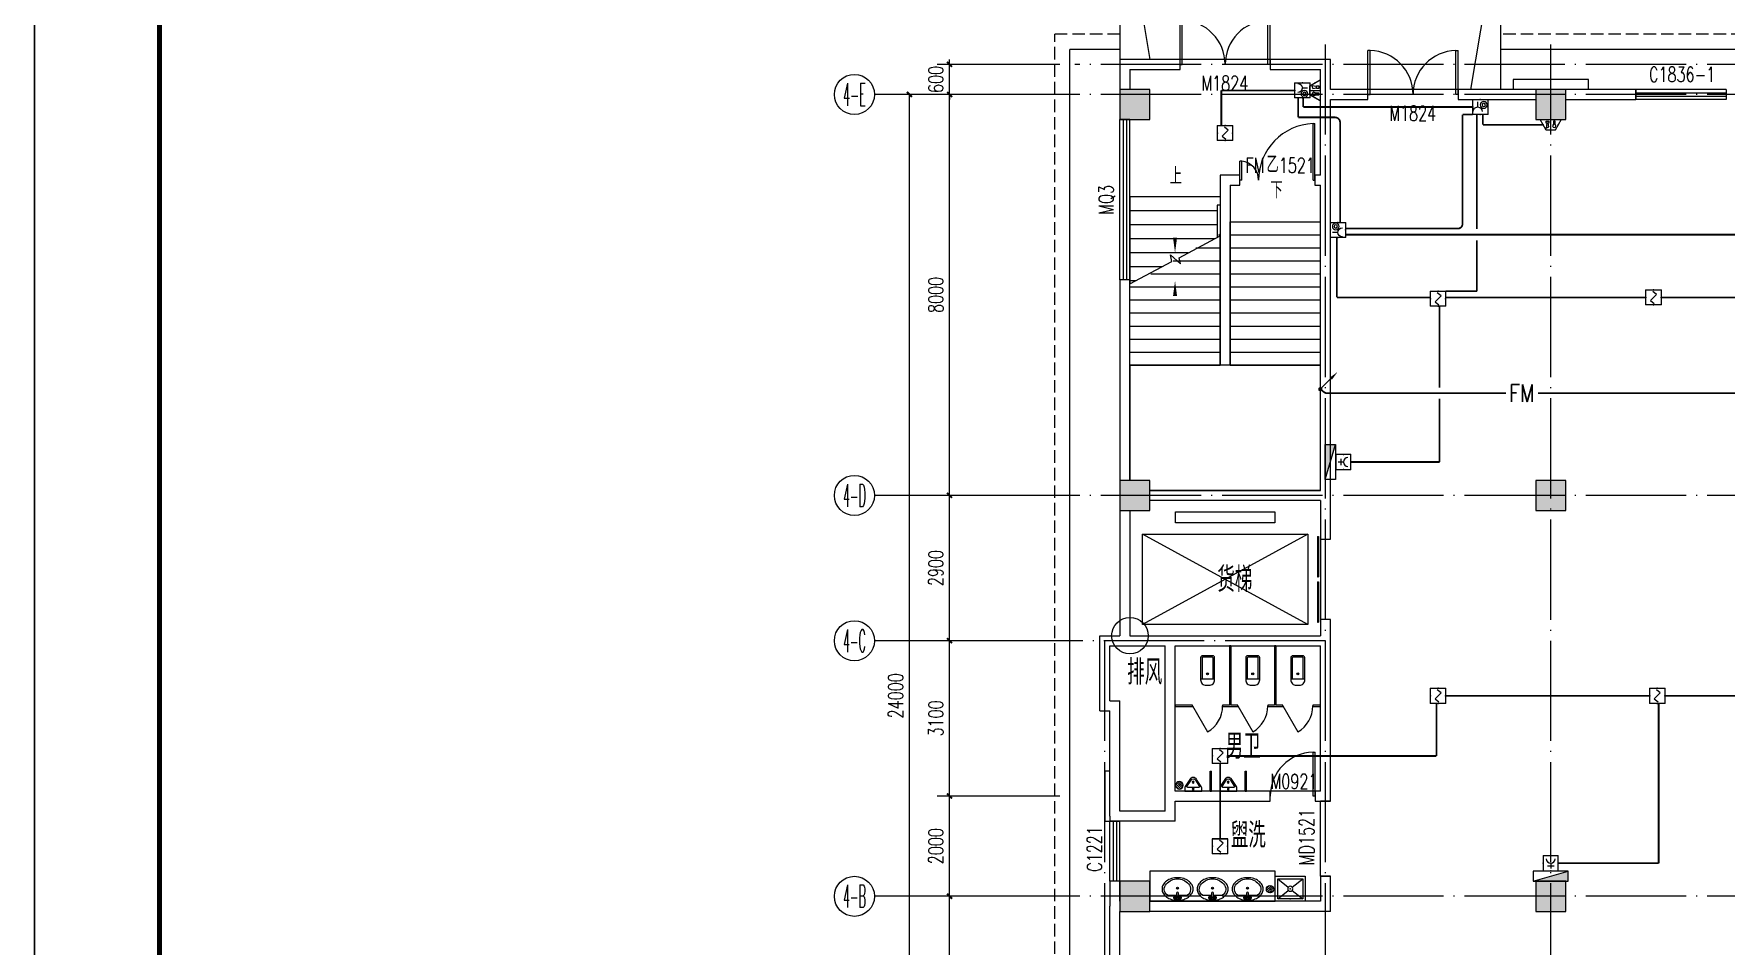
# Model space of a CAD drawing. Extents: x -124594 to 516503, y -3148 to 203159.
# Drawn here: x -2720 to 31058, y 25144 to 43348 of the extents above; entities that cross this region are included whole.
import ezdxf
from ezdxf.enums import TextEntityAlignment as Align

# ---------------------------------------------------------------- set-up
doc = ezdxf.new("R2010")
doc.units = 0
doc.header["$LTSCALE"] = 1000
doc.header["$MEASUREMENT"] = 0
doc.linetypes.add('DASH', pattern=[0.35, 0.25, -0.1])
doc.linetypes.add('DOTE', pattern=[2.42, 2, -0.2, 0.02, -0.2])
for name, color, linetype in [('AXIS', 3, 'Continuous'), ('AXIS_TEXT', 7, 'Continuous'), ('COLUMN', 9, 'Continuous'), ('DIM-消防火灾监控', 3, 'Continuous'), ('DIM_SYMB', 3, 'Continuous'), ('DOOR_FIRE', 4, 'Continuous'), ('DOOR_FIRE_TEXT', 7, 'Continuous'), ('EQUIP-消防', 3, 'Continuous'), ('EQUIP_消火栓', 7, 'Continuous'), ('J-AXIS-轴线', 1, 'DOTE'), ('J-DOOR-窗', 8, 'Continuous'), ('J-DOOR-门', 8, 'Continuous'), ('J-DRAN-地面及散水', 45, 'Continuous'), ('J-FLOR-洞口', 4, 'Continuous'), ('J-FURN-厨卫', 253, 'Continuous'), ('J-STAIR-楼梯', 142, 'Continuous'), ('J-STAIR-电梯', 142, 'Continuous'), ('J-WALL-墙体', 2, 'Continuous'), ('LATRINE', 8, 'Continuous'), ('LWIRE', 4, 'Continuous'), ('PUB_HATCH', 8, 'Continuous'), ('PUB_TEXT', 7, 'Continuous'), ('PUB_TITLE', 4, 'Continuous'), ('WALL', 2, 'Continuous'), ('WINDOW_TEXT', 7, 'Continuous'), ('WIRE-消防', 222, 'Continuous'), ('WIRE-消防火灾监控', 6, 'Continuous'), ('WIRE-消防电话', 4, 'TG_F'), ('打印框线', 7, 'Continuous'), ('标准打印框线2025-06-19-05-44', 7, 'Continuous'), ('装饰柱', 7, 'Continuous')]:
    doc.layers.add(name, color=color, linetype=linetype)
doc.layers.add('建筑底图', color=8, linetype='Continuous', lineweight=5)
doc.styles.add('_TCH_AXIS', font='COMPLEX', dxfattribs={"bigfont": 'GBCBIG'})
doc.styles.add('_TCH_DIM', font='SIMPLEX', dxfattribs={"bigfont": 'GBCBIG'})
doc.styles.add('_TCH_DIM_T3', font='SIMPLEX', dxfattribs={"width": 0.705882, "bigfont": 'GBCBIG'})
doc.styles.add('_TCH_WINDOW', font='SIMPLEX', dxfattribs={"height": 3.5, "bigfont": 'GBCBIG'})
doc.styles.add('_TEL_DIM', font='SIMPLEX', dxfattribs={"width": 0.8, "height": 3.5, "bigfont": 'HZTXT'})
doc.styles.add('COMPLEX', font='COMPLEX')
doc.styles.add('HZ', font='simplex.shx', dxfattribs={"width": 0.7, "bigfont": 'hztxt.shx'})
doc.styles.get("Standard").update_dxf_attribs({"font": 'gbenor.shx', "bigfont": 'gbcbig.shx'})
doc.styles.add('TG_LINETYPE', font='SIMPLEX', dxfattribs={"width": 0.8, "height": 3, "bigfont": 'HZTXT'})
doc.linetypes.add('TG_F', pattern='A,2,-0.4,["F",TG_LINETYPE,S=0.1,R=0,X=-0.28,Y=-0.15],0', length=2.4)
doc.dimstyles.new('_TCH_ARCH&&100', dxfattribs={"dimtxt": 297.5, "dimasz": 100, "dimexe": 250, "dimexo": 300, "dimgap": 126.25, "dimtad": 1, "dimdec": 0, "dimzin": 0, "dimdsep": 46, "dimtxsty": '_TCH_DIM_T3', "dimblk": 'ARCHTICK', "dimcen": 0.09, "dimclrt": 7, "dimazin": 2, "dimtfac": 1, "dimtdec": 0, "dimtix": 1, "dimtmove": 2, "dimatfit": 3, "dimfxl": 1, "dimtolj": 1, "dimtzin": 0, "dimarcsym": 0})

# ---------------------------------------------------------------- blocks, each defined once
blk = doc.blocks.new('$DorLib2D$00000001')
for p, q in [((0.45, 0.975), (0.5, 0.975)), ((0.45, 0), (0.45, 0.975)), ((0.5, 0), (0.5, 0.975)), ((0.5, 0), (0.45, 0))]:
    blk.add_line(p, q)
at = {"lineweight": 13}
blk.add_arc((0.475, 0), 0.975, 91.4693, 180, dxfattribs=at)
blk = doc.blocks.new('$lvtry$00000221')
at = {"color": 0}
for p, q in [((-124, -91, 0), (-43, -216, 0)), ((-116, -76, 0), (116, -76, 0)), ((43, -216, 0), (124, -91, 0))]:
    blk.add_line(p, q, dxfattribs=at)
at = {"color": 0, "elevation": 0}
blk.add_lwpolyline([(69, -231, -0.57735), (-69, -231), (-162, -88, -0.145378), (-170, -61), (-170, 0), (170, 0), (170, -61, -0.145378), (162, -88)], format="xyb", close=True, dxfattribs=at)
at = {"color": 0}
for centre, radius in [((0, -177, 0), 20), ((0, -38, 0), 17.7)]:
    blk.add_circle(centre, radius, dxfattribs=at)
for centre, radius, start, end in [((-116, -86, 0), 10, 90, 213.0863), ((0, -191, 0), 50, 210, 330), ((116, -86, 0), 10, 326.9137, 90)]:
    blk.add_arc(centre, radius, start, end, dxfattribs=at)
for p in [(0, -38, 0), (0, -177, 0)]:
    blk.add_point(p, dxfattribs=at)
blk = doc.blocks.new('$lvtry$00000171')
for p, q in [((-74, 11), (-11, 74)), ((-70, -27), (27, 70)), ((-53, -53), (53, 53)), ((-27, -70), (70, 27)), ((11, -74), (74, -11))]:
    blk.add_line(p, q)
blk.add_circle((0, 0), 75)
blk.add_point((0, 0))
blk = doc.blocks.new('_AXISO')
blk.add_circle((0, 0), 0.5)
at = {"layer": 'AXIS_TEXT', "style": 'COMPLEX', "width": 1.041667}
blk.add_attdef('A', text='', height=0.56, dxfattribs=at).set_placement((-0.25, -0.28), (0.25, -0.28), align=Align.FIT)
blk = doc.blocks.new('$TCHSYS$WIN2D')
for p, q in [((-0.5, 0.5), (0.5, 0.5)), ((-0.5, 0.5), (-0.5, -0.5)), ((0.5, 0.5), (0.5, -0.5)), ((0.5, 0.167), (-0.5, 0.167)), ((0.5, -0.167), (-0.5, -0.167)), ((-0.5, -0.5), (0.5, -0.5))]:
    blk.add_line(p, q)
blk = doc.blocks.new('$DorLib2D$00000225')
at = {"color": 0}
for p, q in [((0.475, -0.001), (0.475, 0.752)), ((0.475, 0.752), (0.5, 0.752)), ((0.5, -0.001), (0.5, 0.752)), ((-0.5, 0), (-0.5, 0.252)), ((-0.475, 0.252), (-0.5, 0.252)), ((-0.475, 0), (-0.475, 0.252)), ((-0.475, 0), (-0.5, 0)), ((0.475, -0.001), (0.5, -0.001))]:
    blk.add_line(p, q, dxfattribs=at)
for centre, radius, start, end in [((0.505, -0.002), 0.755, 92.2493, 179.7238), ((-0.501, 0.003), 0.251, 359.7899, 84.0974)]:
    blk.add_arc(centre, radius, start, end, dxfattribs=at)
blk = doc.blocks.new('$lvtry$00000191')
at = {"color": 0}
for p, q in [((-250, -50, 0), (-39, -219, 0)), ((-250, -450, 0), (-39, -281, 0)), ((39, -219, 0), (250, -50, 0)), ((39, -281, 0), (250, -450, 0))]:
    blk.add_line(p, q, dxfattribs=at)
at = {"color": 0, "elevation": 0}
for points in [[(300, -500), (300, 0), (-300, 0), (-300, -500)], [(250, -450), (250, -50), (-250, -50), (-250, -450)]]:
    blk.add_lwpolyline(points, close=True, dxfattribs=at)
at = {"color": 0}
blk.add_circle((0, -250, 0), 50, dxfattribs=at)
for p in [(0, -50, 0), (0, -250, 0)]:
    blk.add_point(p, dxfattribs=at)
blk = doc.blocks.new('$lvtry$00000196')
at = {"color": 0}
for points in [[(219, -385, 0.106486), (289, -308, 0.130324), (310, -225, 0.130324), (289, -143, 0.106486), (219, -66, 0.084172), (123, -18, 0.073176), (0, 0, 0.073176), (-123, -18, 0.084172), (-219, -66, 0.106486), (-289, -143, 0.130324), (-310, -225, 0.130324), (-289, -308, 0.106486), (-219, -385, 0.084172), (-123, -433, 0.073176), (0, -451, 0.073176), (123, -433, 0.084172)], [(-22, -44), (-17, -142, 1), (21, -142), (26, -44, 0.493794)]]:
    blk.add_lwpolyline(points, format="xyb", close=True, dxfattribs=at)
for points in [[(-218, -329, -0.467303), (-199, -103, -0.154885), (-179, -96), (-17, -96, -0.154885)], [(21, -96), (183, -96, -0.154885), (203, -103, -0.467303), (222, -329, -0.210278), (2, -430, -0.210278), (-218, -329, -0.467303)]]:
    blk.add_lwpolyline(points, format="xyb", dxfattribs=at)
for points in [[(-52, -25), (56, -25)], [(-52, -78), (-20, -78)], [(24, -78), (56, -78)]]:
    blk.add_lwpolyline(points, dxfattribs=at)
for centre, radius in [((-52, -52), 19.4), ((-52, -52), 12.6), ((2, -241), 19.7), ((2, -241), 14.7), ((56, -52), 19.4), ((56, -52), 12.6)]:
    blk.add_circle(centre, radius, dxfattribs=at)
for centre, start, end in [((-52, -52), 90, 270), ((56, -52), 270, 90)]:
    blk.add_arc(centre, 26.5, start, end, dxfattribs=at)
for p in [(2, -62), (2, -241)]:
    blk.add_point(p, dxfattribs=at)
blk = doc.blocks.new('_ArchTick')
at = {"color": 0, "linetype": 'ByBlock', "const_width": 0.4}
blk.add_lwpolyline([(-0.5, -0.5), (0.5, 0.5)], dxfattribs=at)
blk = doc.blocks.new('*D145')
at = {"layer": 'AXIS', "color": 0, "lineweight": -2, "transparency": 16777216}
for p, q in [((17758, 118791), (14508, 118791)), ((14758, 94791), (14758, 118791)), ((17758, 94791), (14508, 94791))]:
    blk.add_line(p, q, dxfattribs=at)
at = {"layer": 'Defpoints', "color": 0, "transparency": 16777216}
for p in [(14758, 118791), (18058, 118791), (18058, 94791)]:
    blk.add_point(p, dxfattribs=at)
at = {"layer": 'AXIS', "color": 0, "lineweight": -2, "transparency": 16777216, "xscale": 100, "yscale": 100, "zscale": 100}
for p, rotation in [((14758, 118791), 90), ((14758, 94791), 270)]:
    blk.add_blockref('_ArchTick', p, dxfattribs=dict(at, rotation=rotation))
at = {"layer": 'AXIS', "color": 7, "transparency": 16777216, "insert": (14483, 106791), "char_height": 297.5, "attachment_point": 5, "rotation": 90, "style": '_TCH_DIM_T3'}
blk.add_mtext('\\A1;24000', dxfattribs=at)
blk = doc.blocks.new('*D147')
at = {"layer": 'AXIS', "color": 0, "lineweight": -2, "transparency": 16777216}
for p, q in [((17758, 102791), (15308, 102791)), ((15558, 94791), (15558, 102791)), ((17758, 94791), (15308, 94791))]:
    blk.add_line(p, q, dxfattribs=at)
at = {"layer": 'Defpoints', "color": 0, "transparency": 16777216}
for p in [(15558, 102791), (18058, 102791), (18058, 94791)]:
    blk.add_point(p, dxfattribs=at)
at = {"layer": 'AXIS', "color": 0, "lineweight": -2, "transparency": 16777216, "xscale": 100, "yscale": 100, "zscale": 100}
for p, rotation in [((15558, 102791), 90), ((15558, 94791), 270)]:
    blk.add_blockref('_ArchTick', p, dxfattribs=dict(at, rotation=rotation))
at = {"layer": 'AXIS', "color": 7, "transparency": 16777216, "insert": (15283, 98791), "char_height": 297.5, "attachment_point": 5, "rotation": 90, "style": '_TCH_DIM_T3'}
blk.add_mtext('\\A1;8000', dxfattribs=at)
blk = doc.blocks.new('*D148')
at = {"layer": 'AXIS', "color": 0, "lineweight": -2, "transparency": 16777216}
for p, q in [((17758, 104791), (15308, 104791)), ((15558, 102791), (15558, 104791)), ((17758, 102791), (15308, 102791))]:
    blk.add_line(p, q, dxfattribs=at)
at = {"layer": 'Defpoints', "color": 0, "transparency": 16777216}
for p in [(15558, 104791), (18058, 104791), (18058, 102791)]:
    blk.add_point(p, dxfattribs=at)
at = {"layer": 'AXIS', "color": 0, "lineweight": -2, "transparency": 16777216, "xscale": 100, "yscale": 100, "zscale": 100}
for p, rotation in [((15558, 104791), 90), ((15558, 102791), 270)]:
    blk.add_blockref('_ArchTick', p, dxfattribs=dict(at, rotation=rotation))
at = {"layer": 'AXIS', "color": 7, "transparency": 16777216, "insert": (15283, 103791), "char_height": 297.5, "attachment_point": 5, "rotation": 90, "style": '_TCH_DIM_T3'}
blk.add_mtext('\\A1;2000', dxfattribs=at)
blk = doc.blocks.new('*D149')
at = {"layer": 'AXIS', "color": 0, "lineweight": -2, "transparency": 16777216}
for p, q in [((17758, 107891), (15308, 107891)), ((15558, 104791), (15558, 107891)), ((17758, 104791), (15308, 104791))]:
    blk.add_line(p, q, dxfattribs=at)
at = {"layer": 'Defpoints', "color": 0, "transparency": 16777216}
for p in [(15558, 107891), (18058, 107891), (18058, 104791)]:
    blk.add_point(p, dxfattribs=at)
at = {"layer": 'AXIS', "color": 0, "lineweight": -2, "transparency": 16777216, "xscale": 100, "yscale": 100, "zscale": 100}
for p, rotation in [((15558, 107891), 90), ((15558, 104791), 270)]:
    blk.add_blockref('_ArchTick', p, dxfattribs=dict(at, rotation=rotation))
at = {"layer": 'AXIS', "color": 7, "transparency": 16777216, "insert": (15283, 106341), "char_height": 297.5, "attachment_point": 5, "rotation": 90, "style": '_TCH_DIM_T3'}
blk.add_mtext('\\A1;3100', dxfattribs=at)
blk = doc.blocks.new('*D150')
at = {"layer": 'AXIS', "color": 0, "lineweight": -2, "transparency": 16777216}
for p, q in [((17758, 110791), (15308, 110791)), ((15558, 107891), (15558, 110791)), ((17758, 107891), (15308, 107891))]:
    blk.add_line(p, q, dxfattribs=at)
at = {"layer": 'Defpoints', "color": 0, "transparency": 16777216}
for p in [(15558, 110791), (18058, 110791), (18058, 107891)]:
    blk.add_point(p, dxfattribs=at)
at = {"layer": 'AXIS', "color": 0, "lineweight": -2, "transparency": 16777216, "xscale": 100, "yscale": 100, "zscale": 100}
for p, rotation in [((15558, 110791), 90), ((15558, 107891), 270)]:
    blk.add_blockref('_ArchTick', p, dxfattribs=dict(at, rotation=rotation))
at = {"layer": 'AXIS', "color": 7, "transparency": 16777216, "insert": (15283, 109341), "char_height": 297.5, "attachment_point": 5, "rotation": 90, "style": '_TCH_DIM_T3'}
blk.add_mtext('\\A1;2900', dxfattribs=at)
blk = doc.blocks.new('*D151')
at = {"layer": 'AXIS', "color": 0, "lineweight": -2, "transparency": 16777216}
for p, q in [((17758, 118791), (15308, 118791)), ((15558, 110791), (15558, 118791)), ((17758, 110791), (15308, 110791))]:
    blk.add_line(p, q, dxfattribs=at)
at = {"layer": 'Defpoints', "color": 0, "transparency": 16777216}
for p in [(15558, 118791), (18058, 118791), (18058, 110791)]:
    blk.add_point(p, dxfattribs=at)
at = {"layer": 'AXIS', "color": 0, "lineweight": -2, "transparency": 16777216, "xscale": 100, "yscale": 100, "zscale": 100}
for p, rotation in [((15558, 118791), 90), ((15558, 110791), 270)]:
    blk.add_blockref('_ArchTick', p, dxfattribs=dict(at, rotation=rotation))
at = {"layer": 'AXIS', "color": 7, "transparency": 16777216, "insert": (15283, 114791), "char_height": 297.5, "attachment_point": 5, "rotation": 90, "style": '_TCH_DIM_T3'}
blk.add_mtext('\\A1;8000', dxfattribs=at)
blk = doc.blocks.new('*D152')
at = {"layer": 'AXIS', "color": 0, "lineweight": -2, "transparency": 16777216}
for p, q in [((17758, 119391), (15308, 119391)), ((15558, 119391), (15558, 119491)), ((15558, 118791), (15558, 119391)), ((17758, 118791), (15308, 118791)), ((15558, 118791), (15558, 118691))]:
    blk.add_line(p, q, dxfattribs=at)
at = {"layer": 'Defpoints', "color": 0, "transparency": 16777216}
for p in [(15558, 119391), (18058, 119391), (18058, 118791)]:
    blk.add_point(p, dxfattribs=at)
at = {"layer": 'AXIS', "color": 0, "lineweight": -2, "transparency": 16777216, "xscale": 100, "yscale": 100, "zscale": 100}
for p, rotation in [((15558, 119391), 270), ((15558, 118791), 90)]:
    blk.add_blockref('_ArchTick', p, dxfattribs=dict(at, rotation=rotation))
at = {"layer": 'AXIS', "color": 7, "transparency": 16777216, "insert": (15283, 119091), "char_height": 297.5, "attachment_point": 5, "rotation": 90, "style": '_TCH_DIM_T3'}
blk.add_mtext('\\A1;600', dxfattribs=at)
blk = doc.blocks.new('_FZH')
blk.add_lwpolyline([(-0.5, -0.5), (0.5, -0.5), (0.5, 0.5), (-0.5, 0.5)], close=True)
at = {"layer": 'PUB_HATCH'}
blk.add_solid([(-0.5, -0.5), (0.5, -0.5), (-0.5, 0.5), (0.5, 0.5)], dxfattribs=at)
blk = doc.blocks.new('$DorLib2D$00000002')
for p, q in [((-0.5, 0), (-0.5, 0.4875)), ((-0.475, 0.4875), (-0.5, 0.4875)), ((-0.475, 0), (-0.475, 0.4875)), ((0.475, 0), (0.475, 0.4875)), ((0.475, 0.4875), (0.5, 0.4875)), ((0.5, 0), (0.5, 0.4875)), ((-0.5, 0), (-0.475, 0)), ((0.5, 0), (0.475, 0))]:
    blk.add_line(p, q)
at = {"lineweight": 13}
for centre, start, end in [((-0.4875, 0), 0, 88.53072), ((0.4875, 0), 91.46928, 180)]:
    blk.add_arc(centre, 0.4875, start, end, dxfattribs=at)
blk = doc.blocks.new('$DORLIB2D$00000127')
at = {"color": 0}
for points in [[(-0.533, 0.795), (-0.533, 0.69)], [(-0.033, 0.795), (-0.533, 0.795)], [(-0.033, 0.69), (-0.533, 0.69)], [(-0.033, 0.795), (-0.033, 0.69)], [(0.533, 0.795), (0.033, 0.795)], [(0.033, 0.795), (0.033, 0.69)], [(0.533, 0.69), (0.033, 0.69)], [(0.533, 0.795), (0.533, 0.69)], [(0.5, 0.5), (-0.5, 0.5)]]:
    blk.add_lwpolyline(points, dxfattribs=at)
blk = doc.blocks.new('$lvtry$00000202')
at = {"color": 0}
for p, q in [((-110, -40, 0), (-110, -470, 0)), ((100, -30, 0), (-100, -30, 0)), ((110, -470, 0), (110, -40, 0)), ((140, -470, 0), (-140, -470, 0))]:
    blk.add_line(p, q, dxfattribs=at)
at = {"color": 0, "elevation": 0}
blk.add_lwpolyline([(140, -40, 0.414214), (100, 0), (-100, 0, 0.414214), (-140, -40), (-140, -480, 0.414214), (-30, -590), (30, -590, 0.414214), (140, -480)], format="xyb", close=True, dxfattribs=at)
at = {"color": 0}
blk.add_circle((0, -359, 0), 20, dxfattribs=at)
for centre, start, end in [((-100, -40, 0), 90, 180), ((100, -40, 0), 0, 90)]:
    blk.add_arc(centre, 10, start, end, dxfattribs=at)
for p in [(0, 0, 0), (0, -359, 0)]:
    blk.add_point(p, dxfattribs=at)
blk = doc.blocks.new('$TCHSYS$APDOOR2D')
blk.add_line((0.5, 0), (0, 0.866))
at = {"lineweight": 13}
blk.add_arc((0.5, 0), 1, 120, 180, dxfattribs=at)
blk = doc.blocks.new('$Equip$00002649')
for p, q in [((-0.5, 0.5), (-0.5, -0.5)), ((0.5, 0.5), (-0.5, 0.5)), ((-0.2, 0.2), (0.05, 0.4)), ((0, 0), (-0.2, 0.2)), ((0, 0), (0.2, -0.2)), ((0.5, -0.5), (0.5, 0.5)), ((-0.5, -0.5), (0.5, -0.5)), ((0.2, -0.2), (-0.05, -0.4))]:
    blk.add_line(p, q)
at = {"const_width": 0.0667}
blk.add_lwpolyline([(-0.5, 0.5), (0.5, 0.5), (0.5, -0.5), (-0.5, -0.5), (-0.5, 0.5), (0.5, 0.5)], dxfattribs=at)
for p in [(-0.5, 0), (0, 0.5), (0.5, 0), (0, -0.5)]:
    blk.add_point(p)
at = {"color": 7, "flags": 1}
for tag, height, p in [('A', 0.00002, (0, 0)), ('B', 0.4, (0.76, -0.21))]:
    blk.add_attdef(tag, text='', height=height, dxfattribs=at).set_placement(p, align=Align.MIDDLE_CENTER)
blk = doc.blocks.new('$equip$00002679')
for p, q in [((-0.3, 0.7), (-0.7, 0)), ((-0.7, 0), (0.7, 0)), ((0.3, 0.7), (-0.3, 0.7)), ((0.3, 0.7), (-0.3, 0.7)), ((-0.26, 0.25), (-0.3, 0.57)), ((-0.3, 0.57), (-0.13, 0.49)), ((-0.3, 0.25), (-0.3, 0.11)), ((-0.13, 0.25), (-0.3, 0.25)), ((-0.3, 0.11), (-0.13, 0.11)), ((-0.13, 0.49), (-0.17, 0.25)), ((-0.13, 0.11), (-0.13, 0.25)), ((0, 0.7), (0, 0)), ((0.17, 0.11), (0.17, 0.34)), ((0.29, 0.11), (0.17, 0.11)), ((0.29, 0.34), (0.29, 0.11)), ((0.7, 0), (0.3, 0.7))]:
    blk.add_line(p, q)
at = {"const_width": 0.0667}
blk.add_lwpolyline([(-0.3, 0.7), (0.3, 0.7), (0.7, 0), (-0.7, 0), (-0.3, 0.7), (0.3, 0.7)], dxfattribs=at)
blk.add_lwpolyline([(-0.3, 0.7), (0.3, 0.7), (0.7, 0), (-0.7, 0), (-0.3, 0.7), (0.3, 0.7)], dxfattribs=at)
blk.add_circle((0.23, 0.43), 0.111)
for p in [(-0.5, 0.35), (0, 0.7), (0, 0), (0.5, 0.35)]:
    blk.add_point(p)
at = {"color": 7, "flags": 1}
for tag, height, p in [('A', 0.00002, (0, 0)), ('B', 0.4, (0.96, 0.3))]:
    blk.add_attdef(tag, text='', height=height, dxfattribs=at).set_placement(p, align=Align.MIDDLE_CENTER)
blk = doc.blocks.new('$equip$00002655')
for p, q in [((-0.5, 1), (-0.5, 0)), ((0.5, 1), (-0.5, 1)), ((-0.5, 0), (0.5, 0)), ((-0.17, 0.5), (-0.17, 0.15)), ((0.5, 0), (0.5, 1))]:
    blk.add_line(p, q)
at = {"const_width": 0.0667}
blk.add_lwpolyline([(-0.5, 1), (0.5, 1), (0.5, 0), (-0.5, 0), (-0.5, 1), (0.5, 1)], dxfattribs=at)
for radius in [0.226, 0.113]:
    blk.add_circle((0.23, 0.36), radius)
blk.add_arc((-0.17, 0.8), 0.3, 180, 0)
for p in [(-0.5, 0.5), (0, 1), (0, 0), (0.5, 0.5)]:
    blk.add_point(p)
at = {"color": 7, "flags": 1}
for tag, height, p in [('A', 0.00002, (0, 0)), ('B', 0.4, (0.76, 0.29))]:
    blk.add_attdef(tag, text='', height=height, dxfattribs=at).set_placement(p, align=Align.MIDDLE_CENTER)
blk = doc.blocks.new('$equip$00002656')
for p, q in [((-0.5, 1), (-0.5, 0)), ((0.5, 1), (-0.5, 1)), ((-0.5, 0), (0.5, 0)), ((-0.22, 0.33), (0.22, 0.33)), ((0, 0.5), (0, 0.15)), ((0.5, 0), (0.5, 1))]:
    blk.add_line(p, q)
at = {"const_width": 0.0667}
blk.add_lwpolyline([(-0.5, 1), (0.5, 1), (0.5, 0), (-0.5, 0), (-0.5, 1), (0.5, 1)], dxfattribs=at)
blk.add_arc((0, 0.8), 0.3, 180, 0)
for p in [(-0.5, 0.5), (0, 1), (0, 0), (0.5, 0.5)]:
    blk.add_point(p)
at = {"color": 7, "flags": 1}
for tag, height, p in [('A', 0.00002, (0, 0)), ('B', 0.4, (0.76, 0.29))]:
    blk.add_attdef(tag, text='', height=height, dxfattribs=at).set_placement(p, align=Align.MIDDLE_CENTER)
blk = doc.blocks.new('$TelecSys$00000079')
for p, q in [((0.7, 0.7), (0, 0)), ((0.1, 0.1), (0.1, 0.1)), ((-0.1, -0.1), (-0.1, -0.1))]:
    blk.add_line(p, q)
at = {"const_width": 0.142}
blk.add_lwpolyline([(-0.07, 0, 1), (0.07, 0, 1)], format="xyb", close=True, dxfattribs=at)
blk.add_solid([(0.63, 0.77), (0.77, 0.63), (1.15, 1.15)])
at = {"width": 0.8, "flags": 9}
blk.add_attdef('A', (0, 0), '', height=0.00002, dxfattribs=at)
blk = doc.blocks.new('$TwtSys$00000434')
for p, q in [((-0.5, 0.5), (-0.5, -0.5)), ((-0.5, -0.5), (0.5, 0.5)), ((0.5, 0.5), (-0.5, 0.5)), ((0.5, -0.5), (0.5, 0.5)), ((-0.5, -0.5), (0.5, -0.5))]:
    blk.add_line(p, q)
blk.add_solid([(0.5, -0.5), (0.5, 0.5), (-0.5, -0.5)])
blk = doc.blocks.new('DFDFFSDVG')
at = {"layer": 'AXIS', "color": 8}
for p, q in [((18058.3, 118790.8), (14058.3, 118790.8)), ((18058.3, 110790.8), (14058.3, 110790.8)), ((18058.3, 107890.8), (14058.3, 107890.8)), ((18058.3, 102790.8), (14058.3, 102790.8))]:
    blk.add_line(p, q, dxfattribs=at)
at = {"layer": 'DIM_SYMB', "color": 8}
for points in [[(20058.3, 116890.8, 0, 0, 0), (20058.3, 115630.8, 0, 80, 0), (20058.3, 115930.8, 0, 0, 0)], [(22058.3, 116610.8, 0, 0, 0), (22058.3, 112140.8, 0, 0, 0), (20058.3, 112140.8, 0, 0, 0), (20058.3, 115070.8, 0, 80, 0), (20058.3, 114770.8, 0, 0, 0)]]:
    blk.add_lwpolyline(points, format="xyseb", dxfattribs=at)
at = {"layer": 'J-AXIS-轴线', "color": 8}
for p, q in [((23058.3, 93790.8), (23058.3, 119790.8)), ((27558.3, 93790.8), (27558.3, 119790.8)), ((66558.3, 119390.8), (18058.3, 119390.8)), ((66558.3, 118790.8), (18058.3, 118790.8)), ((66558.3, 110790.8), (18058.3, 110790.8)), ((23058.3, 107890.8), (18058.3, 107890.8)), ((18658.3, 93790.8), (18658.3, 107890.8)), ((66558.3, 102790.8), (18058.3, 102790.8))]:
    blk.add_line(p, q, dxfattribs=at)
at = {"layer": 'J-DOOR-门', "color": 8}
for p, q in [((21958.3, 119490.8), (20158.3, 119490.8)), ((25708.3, 118890.8), (23908.3, 118890.8)), ((22858.3, 104890.8), (21958.3, 104890.8))]:
    blk.add_line(p, q, dxfattribs=at)
at = {"layer": 'J-DRAN-地面及散水', "color": 8, "linetype": 'DASH'}
for points in [[(67158.3, 119990.8), (67158.3, 93590.8), (17658.3, 93590.8), (17658.3, 119990.8)], [(18958.3, 119990.8), (17658.3, 119990.8)], [(53808.3, 119990.8), (26558.3, 119990.8)]]:
    blk.add_lwpolyline(points, dxfattribs=at)
at = {"layer": 'J-DRAN-地面及散水', "color": 8}
for points in [[(66858.3, 119690.8), (66858.3, 93890.8), (17958.3, 93890.8), (17958.3, 119690.8)], [(18958.3, 119690.8), (17958.3, 119690.8)], [(53808.3, 119690.8), (26558.3, 119690.8)]]:
    blk.add_lwpolyline(points, dxfattribs=at)
at = {"layer": 'J-FLOR-洞口', "color": 8, "linetype": 'DASH'}
for p, q in [((23158.3, 104690.8), (22958.3, 104690.8)), ((22958.3, 103190.8), (23158.3, 103190.8))]:
    blk.add_line(p, q, dxfattribs=at)
at = {"layer": 'J-FLOR-洞口', "color": 8}
blk.add_line((22958.3, 103190.8), (22958.3, 104690.8), dxfattribs=at)
at = {"layer": 'J-FURN-厨卫', "color": 8}
blk.add_lwpolyline([(19558.3, 102690.8), (22058.3, 102690.8), (22058.3, 103290.8), (19558.3, 103290.8)], close=True, dxfattribs=at)
at = {"layer": 'J-STAIR-楼梯', "color": 8}
for p, q in [((19158.3, 116750.8), (19158.3, 115011.1)), ((20958.3, 116750.8), (19158.3, 116750.8)), ((20898.3, 116580.8), (20898.3, 115938.5)), ((20958.3, 116580.8), (20898.3, 116580.8)), ((20958.3, 116750.8), (20958.3, 116580.8)), ((20958.3, 116580.8), (20958.3, 115970.4)), ((20958.3, 116580.8), (20958.3, 115970.4)), ((20898.3, 116470.8), (19158.3, 116470.8)), ((21158.3, 113390.8), (21158.3, 116250.8)), ((21158.3, 116250.8), (22958.3, 116250.8)), ((22958.3, 113390.8), (22958.3, 116250.8)), ((20898.3, 116190.8), (19158.3, 116190.8)), ((20846.4, 115910.8), (19158.3, 115910.8)), ((20137.6, 115533), (20958.3, 115970.4)), ((20924.4, 115990.8), (20958.3, 115990.8)), ((20958.3, 113390.8), (20958.3, 116010.4)), ((21158.3, 115990.8), (22958.3, 115990.8)), ((20321, 115630.8), (19158.3, 115630.8)), ((19996.7, 115457.9), (19966.2, 115589.4)), ((19966.2, 115589.4), (20166.2, 115409.6)), ((20166.2, 115409.6), (20137.6, 115533)), ((20474, 115730.8), (20958.3, 115730.8)), ((21158.3, 115730.8), (22958.3, 115730.8)), ((19158.3, 115011.1), (19996.7, 115457.9)), ((19795.6, 115350.8), (19158.3, 115350.8)), ((19573.4, 115210.8), (20958.3, 115210.8)), ((20023.7, 115470.8), (20958.3, 115470.8)), ((21158.3, 115470.8), (22958.3, 115470.8)), ((21158.3, 115210.8), (22958.3, 115210.8)), ((19270.2, 115070.8), (19158.3, 115070.8)), ((19158.3, 113390.8), (19158.3, 114971.2)), ((19158.3, 114950.8), (20958.3, 114950.8)), ((21158.3, 114950.8), (22958.3, 114950.8)), ((19158.3, 114690.8), (20958.3, 114690.8)), ((21158.3, 114690.8), (22958.3, 114690.8)), ((19158.3, 114430.8), (20958.3, 114430.8)), ((19158.3, 114170.8), (20958.3, 114170.8)), ((21158.3, 114430.8), (22958.3, 114430.8)), ((21158.3, 114170.8), (22958.3, 114170.8)), ((19158.3, 113910.8), (20958.3, 113910.8)), ((21158.3, 113910.8), (22958.3, 113910.8)), ((19158.3, 113650.8), (20958.3, 113650.8)), ((21158.3, 113650.8), (22958.3, 113650.8)), ((19158.3, 113390.8), (20958.3, 113390.8)), ((22958.3, 113390.8), (19158.3, 113390.8)), ((19158.3, 113390.8), (19158.3, 111090.8)), ((21158.3, 113390.8), (22958.3, 113390.8)), ((22958.3, 110890.8), (22958.3, 113390.8)), ((19558.3, 110890.8), (22958.3, 110890.8))]:
    blk.add_line(p, q, dxfattribs=at)
for points in [[(26558.3, 118890.8), (26558.3, 122490.8), (19058.3, 122490.8), (18958.3, 122490.8), (18958.3, 119490.8)], [(19058.3, 122490.8), (19558.3, 119490.8)], [(26558.3, 122490.8), (25958.3, 118890.8)]]:
    blk.add_lwpolyline(points, dxfattribs=at)
at = {"layer": 'J-STAIR-电梯', "color": 8}
for p, q in [((20068.3, 110240.8), (20068.3, 110465.8)), ((20068.3, 110465.8), (22048.3, 110465.8)), ((22048.3, 110465.8), (22048.3, 110240.8)), ((22048.3, 110240.8), (20068.3, 110240.8)), ((22708.3, 108215.8), (19408.3, 110015.8)), ((19408.3, 108215.8), (19408.3, 110015.8)), ((19408.3, 110015.8), (22708.3, 110015.8)), ((22708.3, 110015.8), (19408.3, 108215.8)), ((22708.3, 110015.8), (22708.3, 108215.8)), ((22708.3, 108215.8), (19408.3, 108215.8))]:
    blk.add_line(p, q, dxfattribs=at)
at = {"layer": 'J-WALL-墙体', "color": 8}
for p, q in [((20158.3, 119490.8), (18958.3, 119490.8)), ((18958.3, 119490.8), (18958.3, 118890.8)), ((19158.3, 119290.8), (20158.3, 119290.8)), ((19158.3, 119290.8), (19158.3, 118890.8)), ((20158.3, 119290.8), (20158.3, 119490.8)), ((23158.3, 119490.8), (21958.3, 119490.8)), ((21958.3, 119490.8), (21958.3, 119290.8)), ((21958.3, 119290.8), (22958.3, 119290.8)), ((22958.3, 118790.8), (22958.3, 119290.8)), ((23158.3, 118890.8), (23158.3, 119490.8)), ((22958.3, 117180.8), (22958.3, 118790.8)), ((23908.3, 118890.8), (23158.3, 118890.8)), ((23158.3, 117080.8), (23158.3, 118690.8)), ((23158.3, 118690.8), (23908.3, 118690.8)), ((23908.3, 118690.8), (23908.3, 118890.8)), ((27258.3, 118890.8), (25708.3, 118890.8)), ((25708.3, 118890.8), (25708.3, 118690.8)), ((25708.3, 118690.8), (27258.3, 118690.8)), ((29258.3, 118890.8), (27858.3, 118890.8)), ((27858.3, 118690.8), (29258.3, 118690.8)), ((29258.3, 118690.8), (29258.3, 118890.8)), ((22958.3, 110890.8), (22958.3, 116980.8)), ((23158.3, 110790.8), (23158.3, 117080.8)), ((19158.3, 115090.8), (18958.3, 115090.8)), ((18958.3, 115090.8), (18958.3, 111090.8)), ((19158.3, 111090.8), (19158.3, 115090.8)), ((22958.3, 110890.8), (19558.3, 110890.8)), ((18958.3, 110490.8), (18958.3, 107990.8)), ((19158.3, 110490.8), (19158.3, 107990.8)), ((22958.3, 110690.8), (19558.3, 110690.8)), ((22958.3, 110690.8), (22958.3, 109915.8)), ((23158.3, 109915.8), (23158.3, 110790.8)), ((22958.3, 109915.8), (23158.3, 109915.8)), ((23158.3, 108315.8), (22958.3, 108315.8)), ((22958.3, 108315.8), (22958.3, 107990.8)), ((23158.3, 107890.8), (23158.3, 108315.8)), ((18558.3, 107990.8), (18958.3, 107990.8)), ((18558.3, 106490.8), (18558.3, 107990.8)), ((18758.3, 107790.8), (19058.3, 107790.8)), ((18758.3, 106690.8), (18758.3, 107790.8)), ((19058.3, 107790.8), (19858.3, 107790.8)), ((19158.3, 107990.8), (19958.3, 107990.8)), ((19858.3, 104790.8), (19858.3, 107790.8)), ((19958.3, 107990.8), (22958.3, 107990.8)), ((20058.3, 104890.8), (20058.3, 107790.8)), ((20058.3, 107790.8), (22958.3, 107790.8)), ((22958.3, 104890.8), (22958.3, 107790.8)), ((23158.3, 104790.8), (23158.3, 107890.8)), ((18558.3, 106490.8), (18758.3, 106490.8)), ((18758.3, 106690.8), (18958.3, 106690.8)), ((18758.3, 104390.8), (18758.3, 106490.8)), ((18958.3, 104490.8), (18958.3, 106690.8)), ((19858.3, 104490.8), (19858.3, 104790.8)), ((21958.3, 104890.8), (20058.3, 104890.8)), ((21958.3, 104690.8), (21958.3, 104890.8)), ((22958.3, 104890.8), (22858.3, 104890.8)), ((22858.3, 104890.8), (22858.3, 104690.8)), ((23158.3, 104690.8), (23158.3, 104790.8)), ((18758.3, 104390.8), (18758.3, 104290.8)), ((19858.3, 104490.8), (18958.3, 104490.8)), ((20058.3, 104690.8), (21958.3, 104690.8)), ((20058.3, 104290.8), (20058.3, 104690.8)), ((22858.3, 104690.8), (22958.3, 104690.8)), ((22958.3, 104690.8), (23158.3, 104690.8)), ((18758.3, 104290.8), (18958.3, 104290.8)), ((20058.3, 104290.8), (18958.3, 104290.8)), ((18958.3, 103090.8), (18758.3, 103090.8)), ((18758.3, 103090.8), (18758.3, 102590.8)), ((18958.3, 102690.8), (18958.3, 103090.8)), ((23158.3, 103190.8), (22958.3, 103190.8)), ((22958.3, 103190.8), (22958.3, 102690.8)), ((23158.3, 102490.8), (23158.3, 103190.8)), ((22958.3, 102690.8), (19558.3, 102690.8)), ((18758.3, 96490.8), (18758.3, 102590.8)), ((18958.3, 96290.8), (18958.3, 102490.8)), ((23158.3, 102490.8), (19558.3, 102490.8))]:
    blk.add_line(p, q, dxfattribs=at)
at = {"layer": 'LATRINE'}
for p, q in [((21145.8, 107790.8), (21145.8, 106603.3)), ((21170.8, 107790.8), (21145.8, 107790.8)), ((21170.8, 107790.8), (21170.8, 106603.3)), ((22045.8, 107790.8), (22045.8, 106603.3)), ((22070.8, 107790.8), (22045.8, 107790.8)), ((22070.8, 107790.8), (22070.8, 106603.3)), ((20408.3, 106603.3), (20058.3, 106603.3)), ((20058.3, 106603.3), (20058.3, 106578.3)), ((20058.3, 106578.3), (20408.3, 106578.3)), ((20408.3, 106578.3), (20408.3, 106603.3)), ((21145.8, 106603.3), (21008.3, 106603.3)), ((21008.3, 106603.3), (21008.3, 106578.3)), ((21008.3, 106578.3), (21158.3, 106578.3)), ((21158.3, 106578.3), (21308.3, 106578.3)), ((21308.3, 106603.3), (21170.8, 106603.3)), ((21308.3, 106578.3), (21308.3, 106603.3)), ((22045.8, 106603.3), (21908.3, 106603.3)), ((21908.3, 106603.3), (21908.3, 106578.3)), ((21908.3, 106578.3), (22058.3, 106578.3)), ((22058.3, 106578.3), (22208.3, 106578.3)), ((22208.3, 106603.3), (22070.8, 106603.3)), ((22208.3, 106578.3), (22208.3, 106603.3)), ((22958.3, 106603.3), (22808.3, 106603.3)), ((22808.3, 106603.3), (22808.3, 106578.3)), ((22808.3, 106578.3), (22958.3, 106578.3)), ((22958.3, 106578.3), (22958.3, 106603.3))]:
    blk.add_line(p, q, dxfattribs=at)
at = {"layer": 'LATRINE', "color": 8}
for p, q in [((20758.3, 104890.8), (20758.3, 105290.8)), ((20758.3, 105290.8), (20783.3, 105290.8)), ((20783.3, 104890.8), (20783.3, 105290.8)), ((21458.3, 104890.8), (21458.3, 105290.8)), ((21458.3, 105290.8), (21483.3, 105290.8)), ((21483.3, 104890.8), (21483.3, 105290.8)), ((20758.3, 104890.8), (20783.3, 104890.8)), ((21458.3, 104890.8), (21483.3, 104890.8))]:
    blk.add_line(p, q, dxfattribs=at)
at = {"layer": 'WALL', "color": 8}
for p, q in [((20958.3, 117180.8), (20958.3, 113390.8)), ((21351.4, 117180.8), (20958.3, 117180.8)), ((21158.3, 116980.8), (21158.3, 113390.8)), ((21158.3, 116980.8), (21351.4, 116980.8)), ((21351.4, 116980.8), (21351.4, 117180.8)), ((22958.3, 117180.8), (22851.4, 117180.8)), ((22851.4, 117180.8), (22851.4, 116980.8)), ((22851.4, 116980.8), (22958.3, 116980.8)), ((21158.3, 113390.8), (20958.3, 113390.8))]:
    blk.add_line(p, q, dxfattribs=at)
at = {"layer": '装饰柱', "color": 8}
for points in [[(28308.3, 118890.8), (28308.3, 119090.8), (26808.3, 119090.8), (26808.3, 118890.8)], [(18758.3, 105290.8), (18658.3, 105290.8), (18658.3, 104290.8), (18758.3, 104290.8)]]:
    blk.add_lwpolyline(points, dxfattribs=at)
at = {"layer": 'AXIS', "color": 8}
ref = blk.add_blockref('_AXISO', (13658.3, 118790.8), dxfattribs=dict(at, xscale=800, yscale=800, zscale=800))
ref.add_attrib('A', '4-E', dxfattribs={"layer": 'AXIS_TEXT', "color": 8, "height": 452.55, "style": '_TCH_AXIS', "width": 0.333333}).set_placement((13432.1, 118564.5), (13884.6, 118564.5), align=Align.FIT)
ref = blk.add_blockref('_AXISO', (13658.3, 110790.8), dxfattribs=dict(at, xscale=800, yscale=800, zscale=800))
ref.add_attrib('A', '4-D', dxfattribs={"layer": 'AXIS_TEXT', "color": 8, "height": 452.55, "style": '_TCH_AXIS', "width": 0.328125}).set_placement((13432.1, 110564.5), (13884.6, 110564.5), align=Align.FIT)
ref = blk.add_blockref('_AXISO', (13658.3, 107890.8), dxfattribs=dict(at, xscale=800, yscale=800, zscale=800))
ref.add_attrib('A', '4-C', dxfattribs={"layer": 'AXIS_TEXT', "color": 8, "height": 452.55, "style": '_TCH_AXIS', "width": 0.33871}).set_placement((13432.1, 107664.5), (13884.6, 107664.5), align=Align.FIT)
ref = blk.add_blockref('_AXISO', (13658.3, 102790.8), dxfattribs=dict(at, xscale=800, yscale=800, zscale=800))
ref.add_attrib('A', '4-B', dxfattribs={"layer": 'AXIS_TEXT', "color": 8, "height": 452.55, "style": '_TCH_AXIS', "width": 0.328125}).set_placement((13432.1, 102564.5), (13884.6, 102564.5), align=Align.FIT)
at = {"layer": 'COLUMN', "color": 8, "xscale": 600, "yscale": 600, "zscale": 600, "rotation": 90}
for p in [(19258.3, 118590.8), (27558.3, 118590.8), (19258.3, 110790.8), (27558.3, 110790.8), (19258.3, 102790.8), (27558.3, 102790.8)]:
    blk.add_blockref('_FZH', p, dxfattribs=at)
at = {"layer": 'DOOR_FIRE', "color": 8, "xscale": 1500, "yscale": 1500, "zscale": 200}
blk.add_blockref('$DorLib2D$00000225', (22101.4, 117080.8), dxfattribs=at)
at = {"layer": 'J-DOOR-窗', "color": 8}
ref = blk.add_blockref('$TCHSYS$WIN2D', (30158.3, 118790.8), dxfattribs=dict(at, xscale=1800, yscale=-200, zscale=200, rotation=180))
ref.add_attrib('A', 'C1836-1', (29518.3, 119042), dxfattribs={"layer": 'WINDOW_TEXT', "color": 8, "height": 297.5, "style": '_TCH_WINDOW', "width": 0.705882})
ref = blk.add_blockref('$TCHSYS$WIN2D', (19058.3, 116690.8), dxfattribs=dict(at, xscale=-3200, yscale=200, zscale=200, rotation=270))
ref.add_attrib('A', 'MQ3', (18832.1, 116390.8), dxfattribs={"layer": 'WINDOW_TEXT', "color": 8, "height": 297.5, "rotation": 90, "style": '_TCH_WINDOW', "width": 0.705882})
ref = blk.add_blockref('$TCHSYS$WIN2D', (18858.3, 103690.8), dxfattribs=dict(at, xscale=1200, yscale=-200, zscale=200, rotation=90))
ref.add_attrib('A', 'C1221', (18598.7, 103280.8), dxfattribs={"layer": 'WINDOW_TEXT', "color": 8, "height": 297.5, "rotation": 90, "style": '_TCH_WINDOW', "width": 0.705882})
at = {"layer": 'J-DOOR-门', "color": 8}
ref = blk.add_blockref('$DorLib2D$00000002', (21058.3, 119390.8), dxfattribs=dict(at, xscale=-1800, yscale=-1800, zscale=200, rotation=180))
ref.add_attrib('A', 'M1824', (20583.3, 118867), dxfattribs={"layer": 'WINDOW_TEXT', "color": 8, "height": 297.5, "style": '_TCH_WINDOW', "width": 0.705882})
ref = blk.add_blockref('$DorLib2D$00000002', (24808.3, 118790.8), dxfattribs=dict(at, xscale=-1800, yscale=-1800, zscale=200, rotation=180))
ref.add_attrib('A', 'M1824', (24333.3, 118267), dxfattribs={"layer": 'WINDOW_TEXT', "color": 8, "height": 297.5, "style": '_TCH_WINDOW', "width": 0.705882})
at = {"layer": 'J-DOOR-门', "color": 8, "xscale": 1600, "yscale": 200, "zscale": 200, "rotation": 90}
blk.add_blockref('$DORLIB2D$00000127', (23058.3, 109115.8), dxfattribs=at)
at = {"layer": 'J-DOOR-门', "color": 8}
ref = blk.add_blockref('$DorLib2D$00000001', (22408.3, 104790.8), dxfattribs=dict(at, xscale=-900, yscale=-900, zscale=200, rotation=180))
ref.add_attrib('A', 'M0921', (21963.3, 104934), dxfattribs={"layer": 'WINDOW_TEXT', "color": 8, "height": 297.5, "style": '_TCH_WINDOW', "width": 0.705882})
at = {"layer": 'J-FURN-厨卫'}
for p in [(20708.3, 107590.8), (21608.3, 107590.8), (22508.3, 107590.8)]:
    blk.add_blockref('$lvtry$00000202', p, dxfattribs=at)
at = {"layer": 'J-FURN-厨卫', "color": 8, "yscale": -1, "rotation": 180}
blk.add_blockref('$lvtry$00000171', (20144.6, 105005.7), dxfattribs=at)
at = {"layer": 'J-FURN-厨卫', "color": 8, "yscale": -1}
for name, p in [('$lvtry$00000221', (20420.8, 104890.8)), ('$lvtry$00000221', (21120.8, 104890.8)), ('$lvtry$00000191', (22358.3, 102690.8))]:
    blk.add_blockref(name, p, dxfattribs=at)
at = {"layer": 'J-FURN-厨卫', "color": 8, "rotation": 180}
for p in [(20108.3, 102710.8), (20808.3, 102710.8), (21508.3, 102710.8)]:
    blk.add_blockref('$lvtry$00000196', p, dxfattribs=at)
at = {"layer": 'J-FURN-厨卫', "color": 8}
blk.add_blockref('$lvtry$00000171', (21955.5, 102933), dxfattribs=at)
at = {"layer": 'LATRINE', "xscale": 600, "yscale": 600, "zscale": 25, "rotation": 180}
for p in [(20708.3, 106590.8), (21608.3, 106590.8), (22508.3, 106590.8)]:
    blk.add_blockref('$TCHSYS$APDOOR2D', p, dxfattribs=at)
at = {"layer": 'DIM_SYMB', "color": 7, "style": '_TCH_DIM'}
for s, p in [('上', (19954.1, 116995.8)), ('下', (21963.4, 116715.8))]:
    blk.add_text(s, height=337.6, dxfattribs=at).set_placement(p)
at = {"layer": 'DOOR_FIRE_TEXT', "color": 8, "style": '_TCH_WINDOW'}
blk.add_text('乙', height=337.6, dxfattribs=at).set_placement((21883.5, 117229.5))
at = {"layer": 'DOOR_FIRE_TEXT', "color": 8, "style": '_TCH_WINDOW', "width": 0.705882}
for s, p in [('FM', (21463.5, 117229.5)), ('1521', (22129.3, 117229.5))]:
    blk.add_text(s, height=297.5, dxfattribs=at).set_placement(p)
at = {"layer": 'PUB_TEXT', "color": 8, "style": 'HZ', "width": 0.7}
for s, p in [('货梯', (20901.6, 108864.5)), ('排风', (19102.5, 107014.5)), ('男卫', (21068.1, 105535.1)), ('盥洗', (21170.6, 103760.9))]:
    blk.add_text(s, height=500, dxfattribs=at).set_placement(p)
at = {"layer": 'WINDOW_TEXT', "color": 8, "style": '_TCH_WINDOW', "width": 0.705882}
blk.add_text('MD1521', height=297.5, rotation=90, dxfattribs=at).set_placement((22832.1, 103410.8))
at = {"layer": 'AXIS', "color": 8}
for p1, p2, distance, picture, middle in [((18058.3, 118790.8), (18058.3, 119390.8), 2500, '*D152', (15283.3, 119090.8)), ((18058.3, 94790.8), (18058.3, 118790.8), 3300, '*D145', (14483.3, 106790.8)), ((18058.3, 110790.8), (18058.3, 118790.8), 2500, '*D151', (15283.3, 114790.8)), ((18058.3, 107890.8), (18058.3, 110790.8), 2500, '*D150', (15283.3, 109340.8)), ((18058.3, 104790.8), (18058.3, 107890.8), 2500, '*D149', (15283.3, 106340.8)), ((18058.3, 102790.8), (18058.3, 104790.8), 2500, '*D148', (15283.3, 103790.8)), ((18058.3, 94790.8), (18058.3, 102790.8), 2500, '*D147', (15283.3, 98790.8))]:
    dim = blk.add_aligned_dim(p1=p1, p2=p2, distance=distance, dimstyle='_TCH_ARCH&&100', dxfattribs=at)
    dim.commit()
    dim.dimension.update_dxf_attribs({"geometry": picture, "text_midpoint": middle})

msp = doc.modelspace()

# ---------------------------------------------------------------- linework, layer by layer
at = {"layer": 'EQUIP_消火栓'}
msp.add_circle((19158, 31339), 365, dxfattribs=at)
at = {"layer": 'PUB_TITLE'}
msp.add_lwpolyline([(-2710, -273), (81390, -273), (81390, 59127), (-2710, 59127)], close=True, dxfattribs=at)
at = {"layer": 'PUB_TITLE', "const_width": 100}
msp.add_lwpolyline([(-210, 727), (80390, 727), (80390, 58127), (-210, 58127)], close=True, dxfattribs=at)
at = {"layer": 'WIRE-消防', "const_width": 35}
for points in [[(22449, 42219), (20982, 42219)], [(20982, 41519), (20982, 42219)], [(22618, 41889), (22618, 42069)], [(26000, 41889), (22618, 41889)], [(26084, 39454), (26084, 41739)], [(26203, 41534), (26203, 41739)], [(27408, 41534), (26203, 41534)], [(23289, 38089), (23289, 39286)], [(26084, 38213), (26084, 39229)], [(26084, 38213), (25458, 38212)], [(25158, 38089), (23289, 38089)], [(25338, 36291), (25338, 37912)], [(29458, 38089), (25458, 38089)], [(33558, 38089), (29758, 38089)], [(25338, 34805), (25338, 36066)], [(23568, 34805), (25338, 34805)], [(29533, 30139), (25458, 30139)], [(33783, 30139), (29833, 30139)], [(25275, 28939), (25275, 29989)], [(29712, 26799), (29712, 29989)], [(20958, 27289), (20958, 28789)], [(25275, 28939), (21108, 28939)], [(27708, 26799), (29712, 26799)]]:
    msp.add_lwpolyline(points, dxfattribs=at)
at = {"layer": 'WIRE-消防火灾监控', "const_width": 35}
for points in [[(22975, 36245), (23031, 36200)], [(23093, 36178), (23306, 36178)], [(23306, 36178), (23862, 36178)], [(23862, 36178), (26661, 36178)], [(27301, 36178), (43044, 36178)]]:
    msp.add_lwpolyline(points, dxfattribs=at)
msp.add_lwpolyline([(23031, 36200, 0.169761), (23093, 36178)], format="xyb", dxfattribs=at)
at = {"layer": 'WIRE-消防电话', "const_width": 35}
for points in [[(22516, 41682), (22516, 42069)], [(22516, 41682), (23252, 41682)], [(23352, 39586), (23352, 41582)], [(25798, 41739), (26000, 41739)], [(25798, 39562), (25798, 41739)], [(23458, 39462), (25698, 39462)], [(23458, 39342), (57427, 39342)]]:
    msp.add_lwpolyline(points, dxfattribs=at)
for points in [[(23352, 41582, 0.414214), (23252, 41682)], [(25698, 39462, 0.414214), (25798, 39562)]]:
    msp.add_lwpolyline(points, format="xyb", dxfattribs=at)
at = {"layer": '打印框线'}
msp.add_lwpolyline([(-2710, -273), (-2710, 59127), (81390, 59127), (81390, -273)], close=True, dxfattribs=at)
at = {"layer": '标准打印框线2025-06-19-05-44', "const_width": 20}
msp.add_lwpolyline([(-2710, -273), (81390, -273), (81390, 59127), (-2710, 59127)], close=True, dxfattribs=at)

# ---------------------------------------------------------------- block references
at = {"layer": 'EQUIP-消防', "yscale": 300, "zscale": 300}
for name, p, xscale, rotation in [('$equip$00002655', (22749, 42219), -300, 90.00000000000007), ('$equip$00002679', (22958, 42219), -300, 90), ('$equip$00002655', (26150, 42039), -300, 180), ('$equip$00002679', (27558, 41639), -300, 180), ('$equip$00002655', (23158, 39436), -300, 270.0000000000002), ('$equip$00002656', (23268, 34805), 300, 270)]:
    msp.add_blockref(name, p, dxfattribs=dict(at, xscale=xscale, rotation=rotation))
for name, p, xscale in [('$Equip$00002649', (21058, 41369), -300), ('$Equip$00002649', (25308, 38062), -300), ('$Equip$00002649', (29608, 38089), -300), ('$Equip$00002649', (25308, 30139), -300), ('$Equip$00002649', (29683, 30139), -300), ('$Equip$00002649', (20958, 28939), -300), ('$Equip$00002649', (20958, 27139), -300), ('$equip$00002656', (27558, 26649), 300)]:
    msp.add_blockref(name, p, dxfattribs=dict(at, xscale=xscale))
at = {"layer": 'EQUIP_消火栓', "xscale": 700, "yscale": -200, "zscale": 700, "rotation": 90.00000000000001}
msp.add_blockref('$TwtSys$00000434', (23158, 34805), dxfattribs=at)
at = {"layer": 'EQUIP_消火栓', "xscale": 700, "yscale": 200, "zscale": 700}
msp.add_blockref('$TwtSys$00000434', (27558, 26539), dxfattribs=at)
at = {"layer": 'LWIRE', "xscale": 300, "yscale": 300, "zscale": 300}
msp.add_blockref('$TelecSys$00000079', (22958, 36258), dxfattribs=at)
at = {"layer": '建筑底图'}
msp.add_blockref('DFDFFSDVG', (0, -76652), dxfattribs=at)

# ---------------------------------------------------------------- texts
at = {"layer": 'DIM-消防火灾监控', "style": '_TEL_DIM', "width": 0.8}
msp.add_text('FM', height=350, dxfattribs=at).set_placement((26981, 36178), align=Align.MIDDLE_CENTER)

doc.saveas('drawing.dxf')
